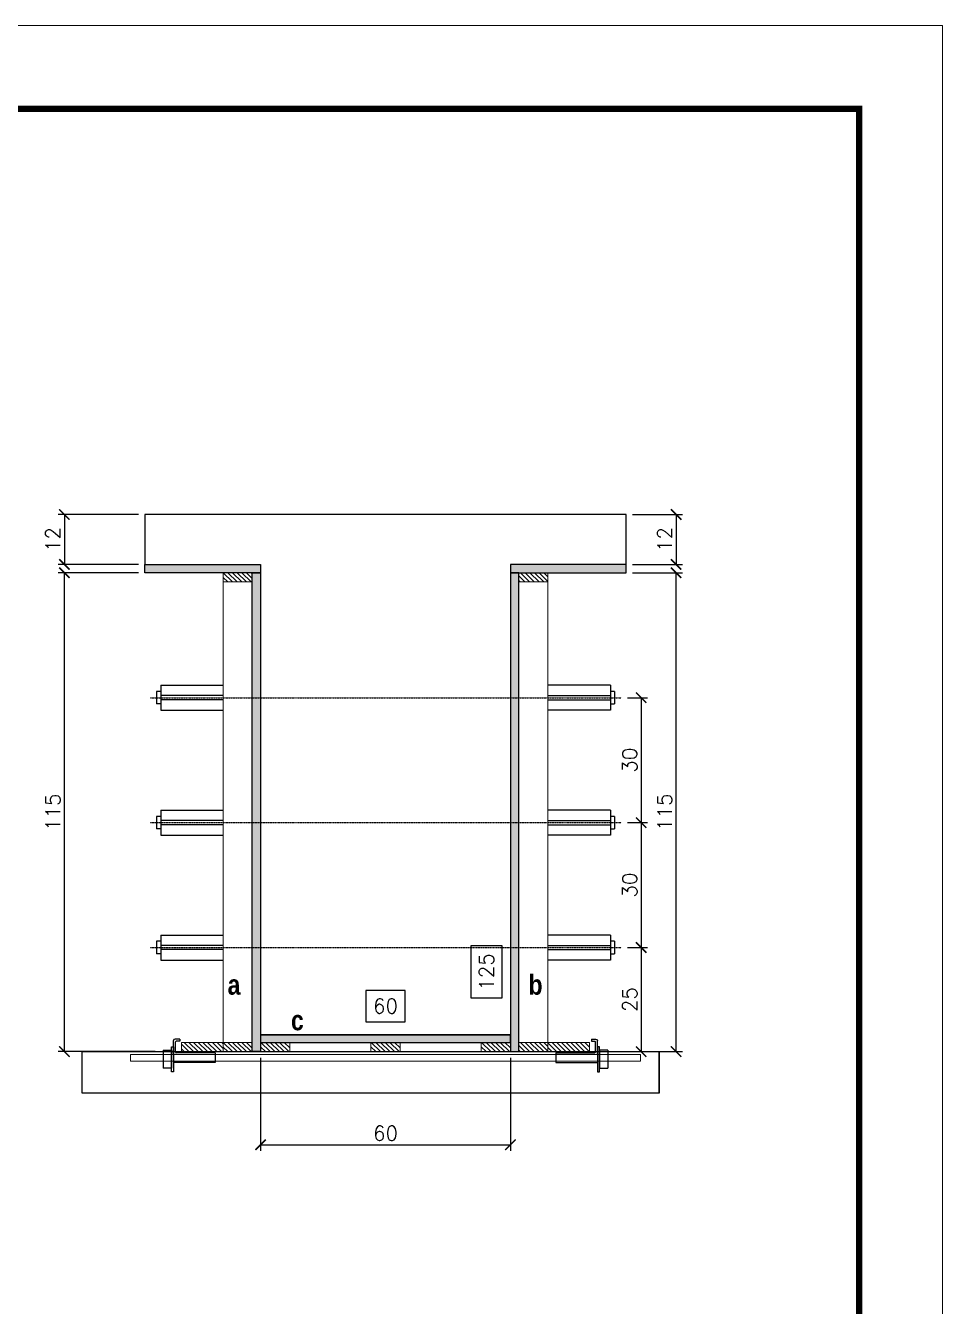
# Model space of a CAD drawing. Extents: x -10448 to -1189, y -11772 to 17235.
# Drawn here: x -9404 to -8963, y 8189 to 8804 of the extents above; entities that cross this region are included whole.
import ezdxf

# ---------------------------------------------------------------- set-up
doc = ezdxf.new("R2010")
doc.units = 0
doc.linetypes.add('DASHED', pattern=[0.75, 0.5, -0.25])
doc.linetypes.add('HIDDEN', pattern=[0.375, 0.25, -0.125])
for name, color, linetype in [('barrote', 251, 'Continuous'), ('COTA', 241, 'Continuous'), ('Cota Seção (2x)', 4, 'Continuous'), ('detalhes', 4, 'Continuous'), ('Painéis', 200, 'Continuous'), ('presilha', 1, 'Continuous'), ('TENSOR', 3, 'Continuous')]:
    doc.layers.add(name, color=color, linetype=linetype)
for name, color, linetype, lineweight in [('CONCRETO', 251, 'Continuous', 25), ('Folhas', 255, 'Continuous', 9), ('Hachura', 251, 'Continuous', 9), ('Madeira', 126, 'Continuous', 18), ('SARRAFO DE PRESSAO', 251, 'DASHED', 9), ('SCO-___-LAJ', 2, 'Continuous', 0)]:
    doc.layers.add(name, color=color, linetype=linetype, lineweight=lineweight)
doc.styles.add('Romans', font='romans.shx')
doc.styles.add('TECNICA', font='techb___.ttf', dxfattribs={"height": 10})
doc.dimstyles.new('Cota Seção (2x)', dxfattribs={"dimtxt": 7, "dimasz": 5, "dimexe": 3, "dimexo": 3, "dimgap": 2, "dimtad": 3, "dimdec": 1, "dimlfac": 0.5, "dimzin": 12, "dimdsep": 46, "dimtxsty": 'Romans', "dimblk": 'ARCHTICK', "dimcen": 0, "dimclrd": 4, "dimclre": 4, "dimclrt": 1, "dimadec": 1, "dimazin": 3, "dimtfac": 1, "dimtdec": 1, "dimtmove": 0, "dimatfit": 3, "dimldrblk": 'OBLIQUE', "dimfxl": 1, "dimtolj": 1, "dimtzin": 12, "dimarcsym": 0})
doc.dimstyles.new('Cota Seção interna', dxfattribs={"dimtxt": 7, "dimasz": 6, "dimexe": 0.18, "dimexo": 2, "dimgap": -4, "dimtad": 3, "dimdec": 1, "dimlfac": 0.5, "dimzin": 12, "dimdsep": 46, "dimtxsty": 'Romans', "dimblk": 'ARCHTICK', "dimcen": 0.09, "dimse1": 1, "dimse2": 1, "dimsd1": 1, "dimsd2": 1, "dimclrd": 180, "dimclre": 5, "dimclrt": 1, "dimadec": 0, "dimazin": 3, "dimtfac": 1, "dimtdec": 1, "dimtofl": 0, "dimtmove": 0, "dimatfit": 3, "dimldrblk": 'ARCHTICK', "dimfxl": 1, "dimtolj": 1, "dimtzin": 0, "dimarcsym": 0})

# ---------------------------------------------------------------- blocks, each defined once
blk = doc.blocks.new('9999999999')
at = {"layer": 'Folhas'}
blk.add_lwpolyline([(98138.98, 34190.21), (99623.98, 34190.21), (99623.98, 35240.21), (98138.98, 35240.21)], close=True, dxfattribs=at)
at = {"layer": 'Folhas', "color": 30, "const_width": 3}
blk.add_lwpolyline([(98213.98, 34230.21), (99583.98, 34230.21), (99583.98, 35200.21), (98213.98, 35200.21)], close=True, dxfattribs=at)
blk = doc.blocks.new('_ArchTick')
at = {"color": 0, "linetype": 'ByBlock', "const_width": 0.15}
blk.add_lwpolyline([(-0.5, -0.5), (0.5, 0.5)], dxfattribs=at)
blk = doc.blocks.new('*D774')
at = {"layer": 'COTA', "color": 4, "lineweight": -2, "transparency": 16777216}
for p, q in [((-9112.18, 8541.35), (-9088.19, 8541.35)), ((-9091.19, 8311.35), (-9091.19, 8541.35)), ((-9129.78, 8311.35), (-9088.19, 8311.35))]:
    blk.add_line(p, q, dxfattribs=at)
at = {"layer": 'Defpoints', "color": 0, "transparency": 16777216}
for p in [(-9115.18, 8541.35), (-9091.19, 8541.35), (-9132.78, 8311.35)]:
    blk.add_point(p, dxfattribs=at)
at = {"layer": 'COTA', "color": 4, "lineweight": -2, "transparency": 16777216, "xscale": 5, "yscale": 5, "zscale": 5}
for p, rotation in [((-9091.19, 8541.35), 90), ((-9091.19, 8311.35), 270)]:
    blk.add_blockref('_ArchTick', p, dxfattribs=dict(at, rotation=rotation))
at = {"layer": 'COTA', "color": 1, "transparency": 16777216, "insert": (-9096.69, 8426.35), "char_height": 7, "attachment_point": 5, "rotation": 90, "style": 'Romans'}
blk.add_mtext('\\A1;115', dxfattribs=at)
blk = doc.blocks.new('_Oblique')
at = {"color": 0, "linetype": 'ByBlock', "lineweight": -2}
blk.add_line((-0.5, -0.5), (0.5, 0.5), dxfattribs=at)
blk = doc.blocks.new('*D775')
at = {"layer": 'COTA', "color": 4, "lineweight": -2, "transparency": 16777216}
for p, q in [((-9112.18, 8569.35), (-9088.19, 8569.35)), ((-9091.19, 8569.35), (-9091.19, 8545.35)), ((-9112.18, 8545.35), (-9088.19, 8545.35))]:
    blk.add_line(p, q, dxfattribs=at)
at = {"layer": 'Defpoints', "color": 0, "transparency": 16777216}
for p in [(-9115.18, 8569.35), (-9115.18, 8545.35), (-9091.19, 8545.35)]:
    blk.add_point(p, dxfattribs=at)
at = {"layer": 'COTA', "color": 4, "lineweight": -2, "transparency": 16777216, "xscale": 5, "yscale": 5, "zscale": 5}
for p, rotation in [((-9091.19, 8569.35), 90), ((-9091.19, 8545.35), 270)]:
    blk.add_blockref('_ArchTick', p, dxfattribs=dict(at, rotation=rotation))
at = {"layer": 'COTA', "color": 1, "transparency": 16777216, "insert": (-9096.69, 8557.35), "char_height": 7, "attachment_point": 5, "rotation": 90, "style": 'Romans'}
blk.add_mtext('\\A1;12', dxfattribs=at)
blk = doc.blocks.new('*D776')
at = {"layer": 'COTA', "color": 4, "lineweight": -2, "transparency": 16777216}
for p, q in [((-9349.38, 8541.35), (-9388.03, 8541.35)), ((-9385.03, 8311.35), (-9385.03, 8541.35)), ((-9341.38, 8311.35), (-9388.03, 8311.35))]:
    blk.add_line(p, q, dxfattribs=at)
at = {"layer": 'Defpoints', "color": 0, "transparency": 16777216}
for p in [(-9385.03, 8541.35), (-9346.38, 8541.35), (-9338.38, 8311.35)]:
    blk.add_point(p, dxfattribs=at)
at = {"layer": 'COTA', "color": 4, "lineweight": -2, "transparency": 16777216, "xscale": 5, "yscale": 5, "zscale": 5}
for p, rotation in [((-9385.03, 8541.35), 90), ((-9385.03, 8311.35), 270)]:
    blk.add_blockref('_ArchTick', p, dxfattribs=dict(at, rotation=rotation))
at = {"layer": 'COTA', "color": 1, "transparency": 16777216, "insert": (-9390.53, 8426.35), "char_height": 7, "attachment_point": 5, "rotation": 90, "style": 'Romans'}
blk.add_mtext('\\A1;115', dxfattribs=at)
blk = doc.blocks.new('*D777')
at = {"layer": 'Cota Seção (2x)', "color": 180, "lineweight": -2, "transparency": 16777216}
for p, q in [((-9174.78, 8362.13), (-9189.78, 8362.13)), ((-9189.78, 8362.13), (-9189.78, 8337.13)), ((-9174.78, 8337.13), (-9174.78, 8362.13)), ((-9189.78, 8337.13), (-9174.78, 8337.13))]:
    blk.add_line(p, q, dxfattribs=at)
at = {"layer": 'Defpoints', "color": 0, "transparency": 16777216}
for p in [(-9170.78, 8569.35), (-9170.78, 8569.35), (-9170.78, 8319.35)]:
    blk.add_point(p, dxfattribs=at)
at = {"layer": 'Cota Seção (2x)', "color": 1, "transparency": 16777216, "insert": (-9182.28, 8349.63), "char_height": 7, "attachment_point": 5, "rotation": 90, "style": 'Romans'}
blk.add_mtext('\\A1;125', dxfattribs=at)
blk = doc.blocks.new('PRESILHA METÁLICA 1')
at = {"layer": 'presilha'}
for p, q in [((7.5, 10.64), (7.5, 19.86)), ((12, 21), (8.64, 21)), ((9, 11.57), (9, 18.93)), ((12, 19.5), (9.57, 19.5)), ((12, 21), (12, 19.5)), ((0, 13), (6, 13)), ((0, 13), (0, 0)), ((6, 15.5), (7.5, 15.5)), ((6, -2.5), (6, 15.5)), ((6, 13), (6, 0)), ((7.5, 15.5), (7.5, -2.5)), ((37.5, 11), (9.57, 11)), ((37.5, 11), (37.5, 4.1)), ((6, 0), (0, 0)), ((37.5, 4.1), (7.5, 4.1)), ((7.5, -2.5), (6, -2.5))]:
    blk.add_line(p, q, dxfattribs=at)
for centre, radius, start, end in [((8.64, 19.86), 1.14, 90, 180), ((9.57, 18.93), 0.57, 90, 180), ((9.57, 11.57), 0.57, 180, 270)]:
    blk.add_arc(centre, radius, start, end, dxfattribs=at)
blk = doc.blocks.new('*D778')
at = {"layer": 'COTA', "color": 4, "lineweight": -2, "transparency": 16777216}
for p, q in [((-9290.78, 8308.35), (-9290.78, 8263.62)), ((-9170.78, 8308.35), (-9170.78, 8263.62)), ((-9290.78, 8266.62), (-9170.78, 8266.62))]:
    blk.add_line(p, q, dxfattribs=at)
at = {"layer": 'Defpoints', "color": 0, "transparency": 16777216}
for p in [(-9290.78, 8311.35), (-9170.78, 8311.35), (-9170.78, 8266.62)]:
    blk.add_point(p, dxfattribs=at)
at = {"layer": 'COTA', "color": 4, "lineweight": -2, "transparency": 16777216, "xscale": 5, "yscale": 5, "zscale": 5, "rotation": 180}
blk.add_blockref('_ArchTick', (-9290.78, 8266.62), dxfattribs=at)
at = {"layer": 'COTA', "color": 4, "lineweight": -2, "transparency": 16777216, "xscale": 5, "yscale": 5, "zscale": 5}
blk.add_blockref('_ArchTick', (-9170.78, 8266.62), dxfattribs=at)
at = {"layer": 'COTA', "color": 1, "transparency": 16777216, "insert": (-9230.78, 8272.12), "char_height": 7, "attachment_point": 5, "style": 'Romans'}
blk.add_mtext('\\A1;60', dxfattribs=at)
blk = doc.blocks.new('*D779')
at = {"layer": 'COTA', "color": 4, "lineweight": -2, "transparency": 16777216}
for p, q in [((-9349.38, 8569.35), (-9388.03, 8569.35)), ((-9385.03, 8569.35), (-9385.03, 8545.35)), ((-9349.38, 8545.35), (-9388.03, 8545.35))]:
    blk.add_line(p, q, dxfattribs=at)
at = {"layer": 'Defpoints', "color": 0, "transparency": 16777216}
for p in [(-9346.38, 8569.35), (-9385.03, 8545.35), (-9346.38, 8545.35)]:
    blk.add_point(p, dxfattribs=at)
at = {"layer": 'COTA', "color": 4, "lineweight": -2, "transparency": 16777216, "xscale": 5, "yscale": 5, "zscale": 5}
for p, rotation in [((-9385.03, 8569.35), 90), ((-9385.03, 8545.35), 270)]:
    blk.add_blockref('_ArchTick', p, dxfattribs=dict(at, rotation=rotation))
at = {"layer": 'COTA', "color": 1, "transparency": 16777216, "insert": (-9390.53, 8557.35), "char_height": 7, "attachment_point": 5, "rotation": 90, "style": 'Romans'}
blk.add_mtext('\\A1;12', dxfattribs=at)
blk = doc.blocks.new('*D780')
at = {"layer": 'Cota Seção (2x)', "color": 180, "lineweight": -2, "transparency": 16777216}
for p, q in [((-9221.28, 8340.73), (-9240.28, 8340.73)), ((-9240.28, 8340.73), (-9240.28, 8325.73)), ((-9221.28, 8325.73), (-9221.28, 8340.73)), ((-9240.28, 8325.73), (-9221.28, 8325.73))]:
    blk.add_line(p, q, dxfattribs=at)
at = {"layer": 'Defpoints', "color": 0, "transparency": 16777216}
for p in [(-9290.78, 8321.73), (-9290.78, 8319.35), (-9170.78, 8319.35)]:
    blk.add_point(p, dxfattribs=at)
at = {"layer": 'Cota Seção (2x)', "color": 1, "transparency": 16777216, "insert": (-9230.78, 8333.23), "char_height": 7, "attachment_point": 5, "style": 'Romans'}
blk.add_mtext('\\A1;60', dxfattribs=at)
blk = doc.blocks.new('*D782')
at = {"layer": 'COTA', "color": 4, "lineweight": -2, "transparency": 16777216}
for p, q in [((-9114.48, 8361.34), (-9104.97, 8361.34)), ((-9107.97, 8361.34), (-9107.97, 8311.35)), ((-9129.78, 8311.35), (-9104.97, 8311.35))]:
    blk.add_line(p, q, dxfattribs=at)
at = {"layer": 'Defpoints', "color": 0, "transparency": 16777216}
for p in [(-9117.48, 8361.34), (-9132.78, 8311.35), (-9107.97, 8311.35)]:
    blk.add_point(p, dxfattribs=at)
at = {"layer": 'COTA', "color": 4, "lineweight": -2, "transparency": 16777216, "xscale": 5, "yscale": 5, "zscale": 5}
for p, rotation in [((-9107.97, 8361.34), 90), ((-9107.97, 8311.35), 270)]:
    blk.add_blockref('_ArchTick', p, dxfattribs=dict(at, rotation=rotation))
at = {"layer": 'COTA', "color": 1, "transparency": 16777216, "insert": (-9113.47, 8336.35), "char_height": 7, "attachment_point": 5, "rotation": 90, "style": 'Romans'}
blk.add_mtext('\\A1;25', dxfattribs=at)
blk = doc.blocks.new('*D786')
at = {"layer": 'COTA', "color": 4, "lineweight": -2, "transparency": 16777216}
for p, q in [((-9114.48, 8421.34), (-9104.97, 8421.34)), ((-9107.97, 8421.34), (-9107.97, 8361.34)), ((-9114.48, 8361.34), (-9104.97, 8361.34))]:
    blk.add_line(p, q, dxfattribs=at)
at = {"layer": 'Defpoints', "color": 0, "transparency": 16777216}
for p in [(-9117.48, 8421.34), (-9117.48, 8361.34), (-9107.97, 8361.34)]:
    blk.add_point(p, dxfattribs=at)
at = {"layer": 'COTA', "color": 4, "lineweight": -2, "transparency": 16777216, "xscale": 5, "yscale": 5, "zscale": 5}
for p, rotation in [((-9107.97, 8421.34), 90), ((-9107.97, 8361.34), 270)]:
    blk.add_blockref('_ArchTick', p, dxfattribs=dict(at, rotation=rotation))
at = {"layer": 'COTA', "color": 1, "transparency": 16777216, "insert": (-9113.47, 8391.34), "char_height": 7, "attachment_point": 5, "rotation": 90, "style": 'Romans'}
blk.add_mtext('\\A1;30', dxfattribs=at)
blk = doc.blocks.new('*D787')
at = {"layer": 'COTA', "color": 4, "lineweight": -2, "transparency": 16777216}
for p, q in [((-9114.48, 8481.34), (-9104.97, 8481.34)), ((-9107.97, 8481.34), (-9107.97, 8421.34)), ((-9114.48, 8421.34), (-9104.97, 8421.34))]:
    blk.add_line(p, q, dxfattribs=at)
at = {"layer": 'Defpoints', "color": 0, "transparency": 16777216}
for p in [(-9117.48, 8481.34), (-9117.48, 8421.34), (-9107.97, 8421.34)]:
    blk.add_point(p, dxfattribs=at)
at = {"layer": 'COTA', "color": 4, "lineweight": -2, "transparency": 16777216, "xscale": 5, "yscale": 5, "zscale": 5}
for p, rotation in [((-9107.97, 8481.34), 90), ((-9107.97, 8421.34), 270)]:
    blk.add_blockref('_ArchTick', p, dxfattribs=dict(at, rotation=rotation))
at = {"layer": 'COTA', "color": 1, "transparency": 16777216, "insert": (-9113.47, 8451.34), "char_height": 7, "attachment_point": 5, "rotation": 90, "style": 'Romans'}
blk.add_mtext('\\A1;30', dxfattribs=at)

msp = doc.modelspace()

# ---------------------------------------------------------------- hatches: boundary and pattern name
at = {"layer": 'Hachura'}
h = msp.add_hatch(color=256, dxfattribs=at)
h.dxf.hatch_style = 1
h.paths.add_polyline_path([(-9346.38, 8541.35), (-9346.38, 8545.35), (-9290.78, 8545.35), (-9290.78, 8541.35)])
h = msp.add_hatch(dxfattribs=at)
h.set_pattern_fill('ANSI31', color=256, scale=0.5, angle=270, style=0)
h.set_pattern_definition([(315, (13668.64, 307.3072), (1.12253202, 1.12253202), [])])
h.paths.add_polyline_path([(-9294.78, 8536.95), (-9294.78, 8541.35), (-9308.78, 8541.35), (-9308.78, 8536.95)])
h = msp.add_hatch(color=256, dxfattribs=at)
h.dxf.hatch_style = 1
h.paths.add_polyline_path([(-9290.78, 8541.35), (-9294.78, 8541.35), (-9294.78, 8311.35), (-9290.78, 8311.35)])
h = msp.add_hatch(color=256, dxfattribs=at)
h.dxf.hatch_style = 1
h.paths.add_polyline_path([(-9115.18, 8541.35), (-9115.18, 8545.35), (-9170.78, 8545.35), (-9170.78, 8541.35)])
h = msp.add_hatch(color=256, dxfattribs=at)
h.dxf.hatch_style = 1
h.paths.add_polyline_path([(-9170.78, 8311.35), (-9166.78, 8311.35), (-9166.78, 8541.35), (-9170.78, 8541.35)])
h = msp.add_hatch(dxfattribs=at)
h.set_pattern_fill('ANSI31', color=256, scale=0.5, angle=270, style=0)
h.set_pattern_definition([(315, (13741.84, 307.3072), (1.12253202, 1.12253202), [])])
h.paths.add_polyline_path([(-9166.78, 8536.95), (-9166.78, 8541.35), (-9152.78, 8541.35), (-9152.78, 8536.95)])
h = msp.add_hatch(color=256, dxfattribs=at)
h.dxf.hatch_style = 1
h.paths.add_polyline_path([(-9170.78, 8315.75), (-9170.78, 8319.35), (-9290.78, 8319.35), (-9290.78, 8315.75)])
h = msp.add_hatch(dxfattribs=at)
h.set_pattern_fill('ANSI31', color=256, scale=0.5, angle=270, style=0)
h.set_pattern_definition([(315, (13674.64, 81.7072), (1.12253202, 1.12253202), [])])
h.paths.add_polyline_path([(-9328.78, 8311.35), (-9328.78, 8315.75), (-9308.78, 8315.75), (-9308.78, 8311.35)])
h = msp.add_hatch(dxfattribs=at)
h.set_pattern_fill('ANSI31', color=256, scale=0.5, angle=270, style=0)
h.set_pattern_definition([(315, (13668.64, 81.7072), (1.12253202, 1.12253202), [])])
h.paths.add_polyline_path([(-9294.78, 8311.35), (-9294.78, 8315.75), (-9308.78, 8315.75), (-9308.78, 8311.35)])
h = msp.add_hatch(dxfattribs=at)
h.set_pattern_fill('ANSI31', color=256, scale=0.5, angle=270, style=0)
h.set_pattern_definition([(315, (13641.84, 81.7072), (1.12253202, 1.12253202), [])])
h.paths.add_polyline_path([(-9276.78, 8311.35), (-9276.78, 8315.75), (-9290.78, 8315.75), (-9290.78, 8311.35)])
h = msp.add_hatch(dxfattribs=at)
h.set_pattern_fill('ANSI31', color=256, scale=0.5, angle=270, style=0)
h.set_pattern_definition([(315, (13694.84, 81.7072), (1.12253202, 1.12253202), [])])
h.paths.add_polyline_path([(-9223.78, 8311.35), (-9223.78, 8315.75), (-9237.78, 8315.75), (-9237.78, 8311.35)])
h = msp.add_hatch(dxfattribs=at)
h.set_pattern_fill('ANSI31', color=256, scale=0.5, angle=270, style=0)
h.set_pattern_definition([(315, (13747.84, 81.7072), (1.12253202, 1.12253202), [])])
h.paths.add_polyline_path([(-9170.78, 8311.35), (-9170.78, 8315.75), (-9184.78, 8315.75), (-9184.78, 8311.35)])
h = msp.add_hatch(dxfattribs=at)
h.set_pattern_fill('ANSI31', color=256, scale=0.5, angle=270, style=0)
h.set_pattern_definition([(315, (13741.84, 81.7072), (1.12253202, 1.12253202), [])])
h.paths.add_polyline_path([(-9166.78, 8311.35), (-9166.78, 8315.75), (-9152.78, 8315.75), (-9152.78, 8311.35)])
h = msp.add_hatch(dxfattribs=at)
h.set_pattern_fill('ANSI31', color=256, scale=0.5, angle=270, style=0)
h.set_pattern_definition([(315, (13739.04, 81.7072), (1.12253202, 1.12253202), [])])
h.paths.add_polyline_path([(-9132.78, 8311.35), (-9132.78, 8315.75), (-9152.78, 8315.75), (-9152.78, 8311.35)])

# ---------------------------------------------------------------- linework, layer by layer
at = {"ltscale": 3}
for p, q in [((-9340.78, 8484.34), (-9340.78, 8478.34)), ((-9338.78, 8484.34), (-9340.78, 8484.34)), ((-9338.78, 8487.34), (-9338.78, 8475.34)), ((-9338.78, 8487.34), (-9308.78, 8487.34)), ((-9122.78, 8487.34), (-9152.78, 8487.34)), ((-9122.78, 8487.34), (-9122.78, 8475.34)), ((-9120.78, 8484.34), (-9122.78, 8484.34)), ((-9120.78, 8484.34), (-9120.78, 8478.34)), ((-9338.78, 8478.34), (-9340.78, 8478.34)), ((-9308.78, 8482.34), (-9338.78, 8482.34)), ((-9308.78, 8480.34), (-9338.78, 8480.34)), ((-9152.78, 8482.34), (-9122.78, 8482.34)), ((-9152.78, 8480.34), (-9122.78, 8480.34)), ((-9122.78, 8478.34), (-9120.78, 8478.34)), ((-9338.78, 8475.34), (-9308.78, 8475.34)), ((-9122.78, 8475.34), (-9152.78, 8475.34)), ((-9340.78, 8424.34), (-9340.78, 8418.34)), ((-9338.78, 8424.34), (-9340.78, 8424.34)), ((-9338.78, 8427.34), (-9338.78, 8415.34)), ((-9338.78, 8427.34), (-9308.78, 8427.34)), ((-9122.78, 8427.34), (-9152.78, 8427.34)), ((-9122.78, 8427.34), (-9122.78, 8415.34)), ((-9120.78, 8424.34), (-9122.78, 8424.34)), ((-9120.78, 8424.34), (-9120.78, 8418.34)), ((-9338.78, 8418.34), (-9340.78, 8418.34)), ((-9308.78, 8422.34), (-9338.78, 8422.34)), ((-9308.78, 8420.34), (-9338.78, 8420.34)), ((-9152.78, 8422.34), (-9122.78, 8422.34)), ((-9152.78, 8420.34), (-9122.78, 8420.34)), ((-9122.78, 8418.34), (-9120.78, 8418.34)), ((-9338.78, 8415.34), (-9308.78, 8415.34)), ((-9122.78, 8415.34), (-9152.78, 8415.34)), ((-9338.78, 8367.34), (-9338.78, 8355.34)), ((-9338.78, 8367.34), (-9308.78, 8367.34)), ((-9122.78, 8367.34), (-9152.78, 8367.34)), ((-9122.78, 8367.34), (-9122.78, 8355.34)), ((-9340.78, 8364.34), (-9340.78, 8358.34)), ((-9338.78, 8364.34), (-9340.78, 8364.34)), ((-9308.78, 8362.34), (-9338.78, 8362.34)), ((-9152.78, 8362.34), (-9122.78, 8362.34)), ((-9120.78, 8364.34), (-9122.78, 8364.34)), ((-9120.78, 8364.34), (-9120.78, 8358.34)), ((-9338.78, 8358.34), (-9340.78, 8358.34)), ((-9308.78, 8360.34), (-9338.78, 8360.34)), ((-9338.78, 8355.34), (-9308.78, 8355.34)), ((-9152.78, 8360.34), (-9122.78, 8360.34)), ((-9122.78, 8355.34), (-9152.78, 8355.34)), ((-9122.78, 8358.34), (-9120.78, 8358.34))]:
    msp.add_line(p, q, dxfattribs=at)
at = {"layer": 'barrote'}
msp.add_lwpolyline([(-9099.32, 8291.35), (-9376.51, 8291.35), (-9376.51, 8311.35), (-9099.32, 8311.35)], close=True, dxfattribs=at)
at = {"layer": 'CONCRETO'}
for p, q in [((-9115.18, 8569.35), (-9346.38, 8569.35)), ((-9346.38, 8569.35), (-9346.38, 8545.35)), ((-9115.18, 8545.35), (-9115.18, 8569.35)), ((-9346.38, 8545.35), (-9290.78, 8545.35)), ((-9290.78, 8545.35), (-9290.78, 8319.35)), ((-9115.18, 8545.35), (-9170.78, 8545.35)), ((-9170.78, 8545.35), (-9170.78, 8319.35)), ((-9290.78, 8319.35), (-9170.78, 8319.35)), ((-9308.78, 8311.35), (-9308.78, 8311.35)), ((-9290.78, 8311.35), (-9290.78, 8311.35)), ((-9152.78, 8311.35), (-9152.78, 8311.35))]:
    msp.add_line(p, q, dxfattribs=at)
at = {"layer": 'detalhes', "color": 250}
msp.add_line((-9099.32, 8291.35), (-9099.32, 8311.35), dxfattribs=at)
at = {"layer": 'Madeira'}
for points in [[(-9294.78, 8536.95), (-9294.78, 8541.35), (-9308.78, 8541.35), (-9308.78, 8536.95)], [(-9294.78, 8541.35), (-9308.78, 8541.35), (-9308.78, 8311.35), (-9294.78, 8311.35)], [(-9166.78, 8536.95), (-9166.78, 8541.35), (-9152.78, 8541.35), (-9152.78, 8536.95)], [(-9166.78, 8541.35), (-9152.78, 8541.35), (-9152.78, 8311.35), (-9166.78, 8311.35)], [(-9328.78, 8311.35), (-9328.78, 8315.75), (-9308.78, 8315.75), (-9308.78, 8311.35)], [(-9294.78, 8311.35), (-9294.78, 8315.75), (-9308.78, 8315.75), (-9308.78, 8311.35)], [(-9276.78, 8311.35), (-9276.78, 8315.75), (-9290.78, 8315.75), (-9290.78, 8311.35)], [(-9223.78, 8311.35), (-9223.78, 8315.75), (-9237.78, 8315.75), (-9237.78, 8311.35)], [(-9170.78, 8311.35), (-9170.78, 8315.75), (-9184.78, 8315.75), (-9184.78, 8311.35)], [(-9166.78, 8311.35), (-9166.78, 8315.75), (-9152.78, 8315.75), (-9152.78, 8311.35)], [(-9132.78, 8311.35), (-9132.78, 8315.75), (-9152.78, 8315.75), (-9152.78, 8311.35)]]:
    msp.add_lwpolyline(points, close=True, dxfattribs=at)
at = {"layer": 'Painéis'}
for points in [[(-9346.38, 8541.35), (-9346.38, 8545.35), (-9290.78, 8545.35), (-9290.78, 8541.35)], [(-9294.78, 8541.35), (-9290.78, 8541.35), (-9290.78, 8311.35), (-9294.78, 8311.35)], [(-9115.18, 8541.35), (-9115.18, 8545.35), (-9170.78, 8545.35), (-9170.78, 8541.35)], [(-9166.78, 8541.35), (-9170.78, 8541.35), (-9170.78, 8311.35), (-9166.78, 8311.35)], [(-9170.78, 8315.75), (-9170.78, 8319.35), (-9290.78, 8319.35), (-9290.78, 8315.75)]]:
    msp.add_lwpolyline(points, close=True, dxfattribs=at)
at = {"layer": 'SCO-___-LAJ', "color": 1}
msp.add_lwpolyline([(-9108.33, 8310.02), (-9353.23, 8310.02), (-9353.23, 8306.82), (-9108.33, 8306.82)], close=True, dxfattribs=at)
at = {"layer": 'TENSOR', "linetype": 'HIDDEN', "ltscale": 0.5}
for p, q in [((-9343.78, 8481.34), (-9117.48, 8481.34)), ((-9343.78, 8421.34), (-9117.48, 8421.34)), ((-9343.78, 8361.34), (-9117.48, 8361.34))]:
    msp.add_line(p, q, dxfattribs=at)

# ---------------------------------------------------------------- block references
at = {"layer": 'presilha', "yscale": 0.6666666666666666, "zscale": 0.6666666666666666}
for p, xscale in [((-9337.65, 8303.38), 0.6666666666666666), ((-9123.91, 8303.38), -0.6666666666666666)]:
    msp.add_blockref('PRESILHA METÁLICA 1', p, dxfattribs=dict(at, xscale=xscale))
at = {"layer": 'SARRAFO DE PRESSAO', "color": 6, "linetype": 'ByBlock'}
msp.add_blockref('9999999999', (-108587.26, -26436), dxfattribs=at)

# ---------------------------------------------------------------- texts
at = {"layer": 'detalhes', "style": 'TECNICA'}
for s, p in [('b', (-9162.07, 8338.68)), ('a', (-9306.61, 8338.69)), ('c', (-9276.18, 8321.59))]:
    msp.add_text(s, height=9.6, dxfattribs=at).set_placement(p)

# ---------------------------------------------------------------- dimensions: what is measured, and where the dimension line sits
at = {"layer": 'COTA'}
for base, p1, p2, picture, middle in [((-9385.03, 8545.35), (-9346.38, 8569.35), (-9346.38, 8545.35), '*D779', (-9390.53, 8557.35)), ((-9091.19, 8545.35), (-9115.18, 8569.35), (-9115.18, 8545.35), '*D775', (-9096.69, 8557.35)), ((-9385.03, 8541.35), (-9338.38, 8311.35), (-9346.38, 8541.35), '*D776', (-9390.53, 8426.35)), ((-9091.19, 8541.35), (-9132.78, 8311.35), (-9115.18, 8541.35), '*D774', (-9096.69, 8426.35)), ((-9107.97, 8421.34), (-9117.48, 8481.34), (-9117.48, 8421.34), '*D787', (-9113.47, 8451.34)), ((-9107.97, 8361.34), (-9117.48, 8421.34), (-9117.48, 8361.34), '*D786', (-9113.47, 8391.34)), ((-9107.97, 8311.35), (-9117.48, 8361.34), (-9132.78, 8311.35), '*D782', (-9113.47, 8336.35))]:
    dim = msp.add_linear_dim(base=base, p1=p1, p2=p2, angle=90, dimstyle='Cota Seção (2x)', dxfattribs=at)
    dim.commit()
    dim.dimension.update_dxf_attribs({"geometry": picture, "text_midpoint": middle})
dim = msp.add_linear_dim(base=(-9170.78, 8266.62), p1=(-9290.78, 8311.35), p2=(-9170.78, 8311.35), dimstyle='Cota Seção (2x)', dxfattribs=at)
dim.commit()
dim.dimension.update_dxf_attribs({"geometry": '*D778', "text_midpoint": (-9230.78, 8272.12)})
at = {"layer": 'Cota Seção (2x)'}
dim = msp.add_linear_dim(base=(-9170.78, 8569.35), p1=(-9170.78, 8319.35), p2=(-9170.78, 8569.35), angle=90, dimstyle='Cota Seção interna', dxfattribs=at)
dim.commit()
dim.dimension.update_dxf_attribs({"geometry": '*D777', "text_midpoint": (-9170.78, 8349.63), "dimtype": 160})
dim = msp.add_linear_dim(base=(-9290.78, 8321.73), p1=(-9170.78, 8319.35), p2=(-9290.78, 8319.35), dimstyle='Cota Seção interna', dxfattribs=at)
dim.commit()
dim.dimension.update_dxf_attribs({"geometry": '*D780', "text_midpoint": (-9230.78, 8333.23)})

doc.saveas('drawing.dxf')
